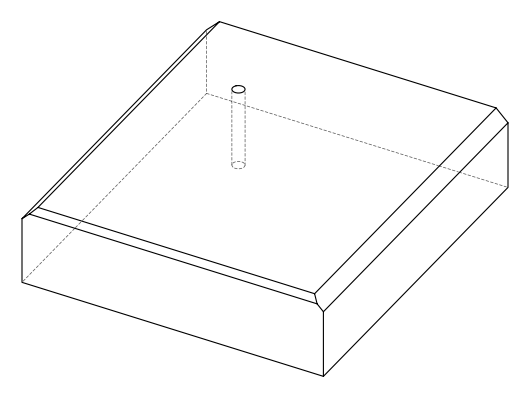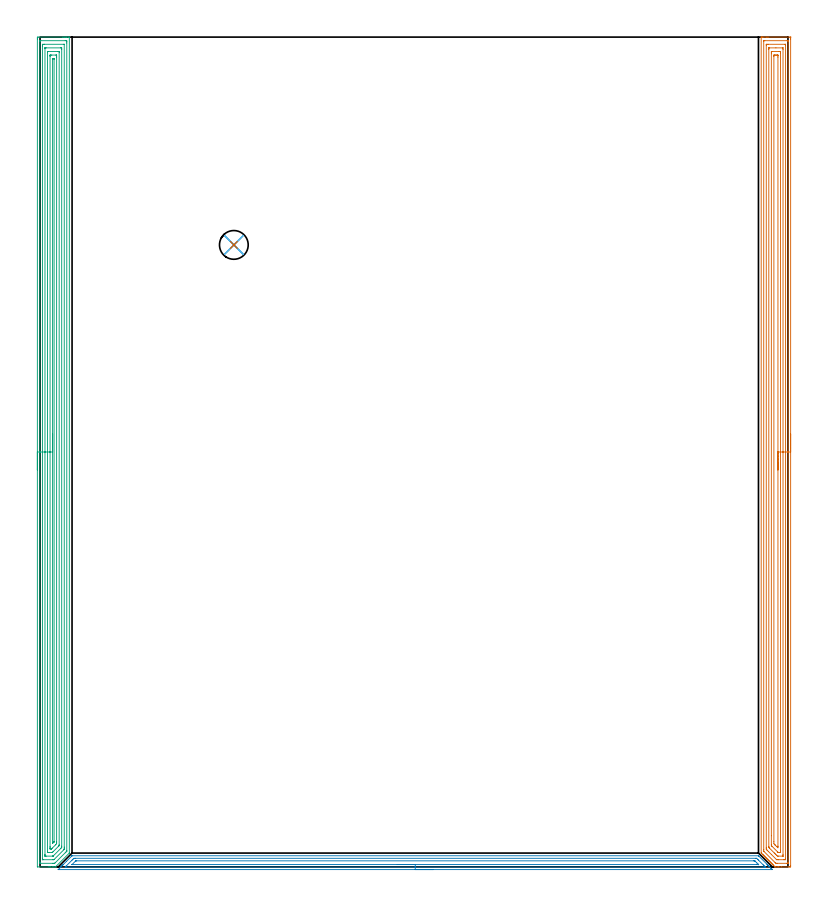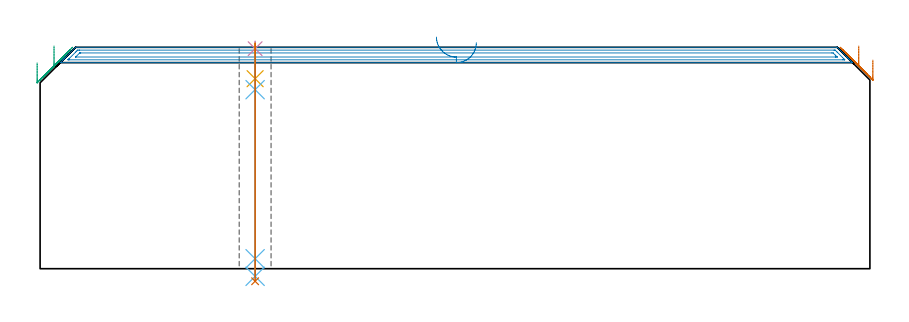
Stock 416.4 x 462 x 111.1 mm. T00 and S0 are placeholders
(PLAN: 7 operations, 4 tool changes, 59.1 min)
(1 AREA_MILL | FG_CHAMFER_SURFACE | UGT0205_001 | 22.41 min | 62134 mm3)
(2 AREA_MILL_1 | FG_CHAMFER_SURFACE_1 | UGT0205_001 | 9.58 min | 11782 mm3)
(3 AREA_MILL_2 | FG_CHAMFER_SURFACE_2 | UGT0205_001 | 26.01 min | 72884 mm3)
(4 SPOT_DRILL | STEP1HOLE | NXT0321_9005460120000 | 0.03 min | 15 mm3)
(5 DRILL_BLIND_HOLE_INTO_CENTER | STEP1HOLE | NXT0301_076 | 0.07 min | 1239 mm3)
(6 GUN_DRILL_THROUGH_HOLE | STEP1HOLE | UGT0307_007 | 0.55 min | 7528 mm3)
(7 DRILL_TO_ENLARGE_THROUGH_HOLE | STEP1HOLE | UGT0301_006 | 0.48 min | 13491 mm3)
(TOOL UGT0205_001 | Chamfer Mill 20 x 3 x 45 deg. | D20 FL50 Z2)
(TOOL NXT0321_9005460120000 | NC Spot Drill, 142deg, 12mm, Carbide, Uncoated | D12 PA142 FL30 Z2)
(TOOL NXT0301_076 | Carbide Drill 10.5mm [860.1-1050-032A1-MM 2214] | D10.5 PA140 FL55 Z2)
(TOOL UGT0307_007 | Gun Drill 10 mm | D10 PA130 FL24 Z1)
(TOOL UGT0301_006 | Twist Drill 16 mm | D16 PA118 FL120 Z2)
(OP 1 AREA_MILL)
G17 G21 G94 G90
T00 M6
G54
G17 G0 G90 X417.9 Y241. S1061 M3
G43 Z121.1 H0
Z104.7
G94 G1 Y240.962 Z103.828 F250.
Y240.848 Z102.964
Y240.659 Z102.112
Y240.397 Z101.28
Y240.063 Z100.474
Y239.66 Z99.7
Y239.191 Z98.964
Y238.66 Z98.272
Y238.071 Z97.629
Y237.428 Z97.04
Y236.736 Z96.508
Y236. Z96.04
Y235.226 Z95.637
Y234.42 Z95.303
Y233.588 Z95.041
Y232.736 Z94.852
Y231.872 Z94.738
Y231. Z94.7
Y0.613
X417.897 Y0.005 Z94.701
X417.896 Y0.003 Z94.702
X417.289 Y0. Z95.308
X417.009 Z95.588
X412.825 Z99.77
X411.372 Z101.225
X411.039 Z101.556
X410.374 Z102.225
X409.254 Y0.001 Z103.345
X409.207 Y0.003 Z103.39
X409.184 Y0.017 Z103.413
X409.039 Y0.16 Z103.56
X408.574 Y0.626 Z104.026
X408.361 Y0.838 Z104.236
X408.289 Y0.91 Z104.31
X408.135 Y1.065 Z104.464
X408.063 Y1.135 Z104.533
X407.992 Y1.208 Z104.608
X407.837 Y1.362 Z104.762
X407.766 Y1.433 Z104.831
X407.694 Y1.506 Z104.905
X407.54 Y1.66 Z105.06
X407.468 Y1.73 Z105.128
X407.396 Y1.803 Z105.203
X407.242 Y1.958 Z105.357
X407.17 Y2.028 Z105.426
X407.099 Y2.101 Z105.501
X406.944 Y2.255 Z105.655
X406.873 Y2.326 Z105.724
X406.801 Y2.399 Z105.798
X406.647 Y2.553 Z105.952
X406.575 Y2.623 Z106.021
X406.503 Y2.696 Z106.096
X406.349 Y2.85 Z106.25
X406.277 Y2.921 Z106.319
X406.206 Y2.994 Z106.393
X406.052 Y3.148 Z106.547
X405.98 Y3.218 Z106.616
X405.908 Y3.292 Z106.691
X405.754 Y3.445 Z106.845
X405.682 Y3.516 Z106.914
X405.61 Y3.589 Z106.989
X405.457 Y3.743 Z107.143
X405.385 Y3.814 Z107.212
X405.313 Y3.887 Z107.286
X405.159 Y4.041 Z107.44
X405.087 Y4.111 Z107.509
X405.015 Y4.185 Z107.584
X404.861 Y4.338 Z107.738
X404.789 Y4.409 Z107.807
X404.717 Y4.482 Z107.882
X404.564 Y4.636 Z108.035
X404.492 Y4.707 Z108.105
X404.42 Y4.78 Z108.179
X404.266 Y4.933 Z108.333
X404.194 Y5.004 Z108.402
X404.122 Y5.078 Z108.477
X403.969 Y5.231 Z108.63
X403.897 Y5.302 Z108.7
X403.824 Y5.375 Z108.775
X403.671 Y5.528 Z108.928
X403.599 Y5.599 Z108.997
X403.527 Y5.673 Z109.072
X403.374 Y5.826 Z109.225
X403.301 Y5.897 Z109.295
X403.229 Y5.971 Z109.37
X403.076 Y6.123 Z109.523
X403.004 Y6.195 Z109.593
X402.931 Y6.268 Z109.668
X402.778 Y6.421 Z109.821
X402.706 Y6.492 Z109.89
X402.634 Y6.566 Z109.965
X402.481 Y6.719 Z110.118
X402.408 Y6.79 Z110.188
X402.336 Y6.864 Z110.263
X402.166 Y7.034 Z110.434
X401.991 Y7.209 Z110.609
X401.766 Y7.433 Z110.833
X401.539 Y7.663 Z111.059
X401.506 Y7.705 Z111.092
X401.5 Y7.756 Z111.1
Y461.834
X401.503 Y461.99 Z111.088
X401.532 Y461.995 Z111.059
X401.56 Y461.997 Z111.031
X401.955 Y462. Z110.644
X402.339 Z110.261
X403.004 Z109.591
X404.229 Z108.368
X404.789 Z107.805
X405.402 Z107.193
X417.289 Y461.999 Z95.308
X417.895 Y461.997 Z94.702
X417.897 Y461.995 Z94.701
X417.899 Y461.387
X417.9 Y460.776 Z94.7
Y231.
X416.486 Z96.114
Y2.309
X416.485 Y2.22 Z96.115
X416.48 Y2.041 Z96.12
X416.477 Y2.008 Z96.123
X416.47 Y2.005 Z96.13
X416.446 Y2.002 Z96.154
X416.396 Y2. Z96.204
X415.902 Z96.698
X410.545 Z102.055
X410.146 Y2.004 Z102.454
X409.642 Y2.01 Z102.958
X409.254 Y2.396 Z103.346
X403.004 Y8.646 Z109.596
X402.921 Y8.732 Z109.679
X402.915 Y9.542 Z109.685
Y9.632
X402.914 Y459.691 Z109.686
X402.915 Y459.78 Z109.685
X402.92 Y459.958 Z109.68
X402.923 Y459.992 Z109.677
X402.93 Y459.995 Z109.67
X402.954 Y459.998 Z109.646
X403.004 Y459.999 Z109.596
X403.498 Y460. Z109.102
X415.998 Y459.999 Z96.602
X416.396 Y459.994 Z96.204
X416.452 Y459.99 Z96.148
X416.479 Y459.981 Z96.121
X416.482 Y459.869 Z96.118
X416.485 Y459.691 Z96.115
X416.486 Y231. Z96.114
X415.072 Z97.528
X415.071 Y4.617 Z97.529
X415.069 Y4.185 Z97.531
X415.067 Y4.07 Z97.533
X415.065 Y4.021 Z97.535
X414.979 Y4.01 Z97.621
X414.793 Y4.002 Z97.807
X414.611 Y4.001 Z97.989
X413.902 Y4. Z98.698
X411.224 Z101.376
X411.039 Z101.561
X410.328 Y4.003 Z102.272
X410.146 Y4.01 Z102.454
X410.091 Y4.02 Z102.509
X410.033 Y4.074 Z102.567
X409.917 Y4.185 Z102.683
X407.236 Y6.864 Z105.364
X405.45 Y8.649 Z107.15
X404.789 Y9.311 Z107.811
X404.561 Y9.542 Z108.039
X404.336 Y9.778 Z108.264
X404.332 Y10. Z108.268
X404.33 Y10.435 Z108.27
X404.329 Y10.896 Z108.271
Y457.383
X404.331 Y457.815 Z108.269
X404.333 Y457.93 Z108.267
X404.335 Y457.979 Z108.265
X404.421 Y457.99 Z108.179
X404.607 Y457.998 Z107.993
X404.789 Y457.999 Z107.811
X405.498 Y458. Z107.102
X414.795 Y457.999 Z97.805
X414.918 Y457.996 Z97.682
X415.016 Y457.991 Z97.584
X415.065 Y457.986 Z97.535
X415.066 Y457.968 Z97.534
X415.069 Y457.815 Z97.531
X415.071 Y457.355 Z97.529
X415.072 Y231. Z97.528
X413.657 Z98.943
Y6.864
X413.652 Y6.036 Z98.948
X413.651 Y6.013 Z98.949
X413.633 Y6.009 Z98.967
X413.58 Y6.004 Z99.02
X413.473 Y6.001 Z99.127
X411.01 Y6. Z101.59
X410.58 Y6.01 Z102.02
X410.146 Y6.414 Z102.454
X409.688 Y6.864 Z102.912
X409.254 Y7.295 Z103.346
X408.792 Y7.757 Z103.808
X406.113 Y10.435 Z106.487
X405.96 Y10.591 Z106.64
X405.838 Y10.717 Z106.762
X405.76 Y10.801 Z106.84
X405.75 Y10.853 Z106.85
X405.743 Y11.267 Z106.857
Y11.328
Y455.136
X405.748 Y455.964 Z106.852
X405.749 Y455.987 Z106.851
X405.767 Y455.99 Z106.833
X405.82 Y455.995 Z106.78
X405.928 Y455.998 Z106.672
X409.7 Y456. Z102.9
X413.478 Y455.999 Z99.122
X413.582 Y455.996 Z99.018
X413.633 Y455.991 Z98.967
X413.651 Y455.988 Z98.949
X413.657 Y455.136 Z98.943
Y231.
X412.243 Z100.357
Y9.231
X412.242 Y8.649 Z100.358
X412.241 Y8.341 Z100.359
X412.236 Y8.029 Z100.364
X412.231 Y8.009 Z100.369
X412.216 Y8.006 Z100.384
X412.176 Y8.003 Z100.424
X412.094 Y8.001 Z100.506
X411.932 Y8. Z100.668
X411.688 Y8.001 Z100.912
X411.039 Y8.01 Z101.561
X410.999 Y8.015 Z101.601
X410.956 Y8.053 Z101.644
X410.868 Y8.135 Z101.732
X410.694 Y8.305 Z101.906
X407.468 Y11.531 Z105.132
X407.296 Y11.705 Z105.304
X407.212 Y11.794 Z105.388
X407.172 Y11.838 Z105.428
X407.164 Y11.911 Z105.436
X407.16 Y12.221 Z105.44
X407.158 Y12.531 Z105.442
X407.157 Y17.37 Z105.443
Y452.768
X407.158 Y453.35 Z105.442
X407.159 Y453.659 Z105.441
X407.164 Y453.971 Z105.436
X407.169 Y453.991 Z105.431
X407.184 Y453.994 Z105.416
X407.224 Y453.997 Z105.376
X407.306 Y453.999 Z105.294
X407.468 Y454. Z105.132
X411.283 Z101.317
X411.932 Y453.998 Z100.668
X412.179 Y453.996 Z100.421
X412.227 Y453.99 Z100.373
X412.236 Y453.977 Z100.364
X412.239 Y453.937 Z100.361
X412.242 Y453.35 Z100.358
X412.243 Y453.039 Z100.357
Y231.
X410.829 Z101.771
X410.828 Y11.539 Z101.772
X410.827 Y11.328 Z101.773
X410.822 Y10.653 Z101.778
X410.146 Y11.302 Z102.454
X410.119 Y11.328 Z102.481
X409.254 Y12.194 Z103.346
X409.227 Y12.221 Z103.373
X408.578 Y12.897 Z104.022
X408.571 Y14.007 Z104.029
Y451.354
X408.573 Y451.564 Z104.027
X408.576 Y451.905 Z104.024
X408.578 Y451.982 Z104.022
X408.673 Y451.99 Z103.927
X408.821 Y451.997 Z103.779
X409.254 Y451.999 Z103.346
X409.711 Y452. Z102.889
X410.146 Z102.454
X410.606 Y451.998 Z101.994
X410.78 Y451.993 Z101.82
X410.815 Y451.99 Z101.785
X410.822 Y451.929 Z101.778
X410.826 Y451.778 Z101.774
X410.828 Y451.564 Z101.772
X410.829 Y450.882 Z101.771
Y231.
Y230.128 Z101.809
Y229.263 Z101.923
Y228.412 Z102.112
Y227.58 Z102.374
Y226.774 Z102.708
Y226. Z103.111
Y225.264 Z103.58
Y224.572 Z104.111
Y223.929 Z104.7
Y223.34 Z105.343
Y222.808 Z106.035
Y222.34 Z106.771
Y221.937 Z107.545
Y221.603 Z108.351
Y221.341 Z109.183
Y221.152 Z110.035
Y221.038 Z110.9
Y221. Z111.771
G0 Z121.1
M5
M2
(OP 2 AREA_MILL_1)
G17 G21 G94 G90
T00 M6
G54
G17 G0 G90 X218.9 Y-1.5 S1061 M3
G43 Z121.1 H0
Z113.4
G94 G1 X218.862 Z112.528 F250.
X218.748 Z111.663
X218.559 Z110.812
X218.297 Z109.98
X217.963 Z109.174
X217.56 Z108.4
X217.092 Z107.664
X216.56 Z106.972
X215.971 Z106.329
X215.328 Z105.74
X214.636 Z105.208
X213.9 Z104.74
X213.126 Z104.337
X212.32 Z104.003
X211.488 Z103.741
X210.636 Z103.552
X209.772 Z103.438
X208.9 Z103.4
X10.127
X10.105 Y-1.498
X10.102 Y-1.497 Z103.401
X11.156 Y-0.443 Z104.455
X11.324 Y-0.273 Z104.621
X11.489 Y-0.11 Z104.788
X11.602 Y0.003 Z104.901
X11.762 Y0.164 Z105.059
X11.917 Y0.318 Z105.216
X12.049 Y0.45 Z105.348
X12.199 Y0.601 Z105.497
X12.345 Y0.747 Z105.644
X12.495 Y0.896 Z105.794
X12.636 Y1.038 Z105.934
X12.774 Y1.175 Z106.073
X12.941 Y1.343 Z106.24
X14.727 Y3.128 Z108.026
X17.606 Y6.006 Z110.905
X17.777 Y6.175 Z111.072
X17.805 Y6.195 Z111.091
X17.852 Y6.2 Z111.1
X399.948
X399.995 Y6.195 Z111.091
X400.023 Y6.175 Z111.072
X400.194 Y6.006 Z110.905
X404.726 Y1.476 Z106.372
X404.858 Y1.343 Z106.24
X405.026 Y1.175 Z106.073
X405.164 Y1.038 Z105.934
X405.305 Y0.896 Z105.794
X405.455 Y0.746 Z105.644
X405.601 Y0.601 Z105.497
X405.751 Y0.45 Z105.348
X405.883 Y0.318 Z105.216
X406.038 Y0.164 Z105.059
X406.542 Y-0.342 Z104.558
X406.793 Y-0.592 Z104.306
X406.912 Y-0.71 Z104.186
X407.474 Y-1.273 Z103.626
X407.607 Y-1.406 Z103.492
X407.686 Y-1.487 Z103.411
Y-1.495 Z103.403
Y-1.499 Z103.399
X208.9 Y-1.5 Z103.4
Y-0.086 Z104.814
X14.69 Y-0.085 Z104.815
X14.281 Y-0.084 Z104.816
X14.085 Y-0.082 Z104.818
X13.983 Y-0.078 Z104.822
X14.029 Y-0.027 Z104.873
X14.092 Y0.039 Z104.939
X14.281 Y0.231 Z105.131
X14.468 Y0.418 Z105.318
X17.852 Y3.802 Z108.702
X18.149 Y4.099 Z108.999
X18.444 Y4.393 Z109.293
X18.744 Y4.688 Z109.588
X18.845 Y4.779 Z109.679
X18.941 Y4.781 Z109.681
X19.637 Y4.785 Z109.685
X19.829 Y4.786 Z109.686
X398.355 Y4.785 Z109.685
X398.705 Y4.782 Z109.682
X398.88 Y4.779 Z109.679
X398.963 Y4.775 Z109.675
X399.056 Y4.689 Z109.589
X399.651 Y4.099 Z108.999
X399.948 Y3.802 Z108.702
X402.627 Y1.124 Z106.024
X403.149 Y0.601 Z105.501
X403.519 Y0.228 Z105.128
X403.769 Y-0.031 Z104.869
X403.809 Y-0.079 Z104.821
X403.724 Y-0.081 Z104.819
X403.519 Y-0.084 Z104.816
X403.328 Y-0.085 Z104.815
X402.627 Y-0.086 Z104.814
X208.9
Y1.328 Z106.228
X18.002 Y1.329 Z106.229
X17.866 Y1.33 Z106.23
X17.852 Y1.332 Z106.232
X17.848 Y1.334 Z106.234
Y1.341 Z106.241
X17.852 Y1.351 Z106.251
X19.681 Y3.182 Z108.082
X19.724 Y3.224 Z108.124
X19.814 Y3.311 Z108.211
X19.853 Y3.346 Z108.246
X19.87 Y3.36 Z108.26
X19.929 Y3.365 Z108.265
X20.229 Y3.37 Z108.27
X20.38 Y3.371 Z108.271
X397.27
X397.917 Y3.365 Z108.265
X397.97 Y3.319 Z108.219
X398.073 Y3.224 Z108.124
X398.163 Y3.137 Z108.037
X399.056 Y2.245 Z107.145
X399.823 Y1.476 Z106.376
X399.948 Y1.347 Z106.247
X399.949 Y1.333 Z106.233
X399.948
X399.206 Y1.329 Z106.229
X399.056
X208.9 Y1.328 Z106.228
X208.028 Z106.266
X207.164 Z106.38
X206.312 Z106.569
X205.48 Z106.831
X204.674 Z107.165
X203.9 Z107.568
X203.164 Z108.037
X202.472 Z108.568
X201.829 Z109.157
X201.24 Z109.801
X200.708 Z110.493
X200.24 Z111.228
X199.837 Z112.002
X199.503 Z112.808
X199.241 Z113.64
X199.052 Z114.492
X198.938 Z115.357
X198.9 Z116.228
G0 Z121.1
M5
M2
(OP 3 AREA_MILL_2)
G17 G21 G94 G90
T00 M6
G54
G17 G0 G90 X-1.5 Y221. S1061 M3
G43 Z121.1 H0
Z103.3
G94 G1 Y221.038 Z102.428 F250.
Y221.152 Z101.564
Y221.341 Z100.712
Y221.603 Z99.88
Y221.937 Z99.074
Y222.34 Z98.3
Y222.808 Z97.564
Y223.34 Z96.872
Y223.929 Z96.229
Y224.572 Z95.64
Y225.264 Z95.108
Y226. Z94.64
Y226.774 Z94.237
Y227.58 Z93.903
Y228.412 Z93.641
Y229.263 Z93.452
Y230.128 Z93.338
Y231. Z93.3
Y460.995
X-1.499 Y461.387 Z93.301
X-1.495 Y461.882 Z93.303
X-1.492 Y461.991 Z93.306
X-1.004 Y462. Z93.793
X12.543 Z107.338
X13.15 Z107.944
X13.705 Z108.502
X14.035 Z108.831
X14.59 Z109.386
X14.919 Z109.714
X15.931 Z110.73
X16.281 Y461.993 Z111.072
X16.297 Y461.991 Z111.088
X16.3 Y461.834 Z111.1
Y7.757
X16.294 Y7.705 Z111.092
X16.282 Y7.681 Z111.08
X8.727 Y0.127 Z103.525
X8.61 Y0.01 Z103.405
X8.398 Y0. Z103.197
X7.616 Z102.416
X6.958 Z101.753
X5.744 Z100.541
X5.188 Z99.983
X4.581 Z99.377
X-1.283 Y0.001 Z93.515
X-1.492 Y0.01 Z93.306
X-1.499 Y0.22 Z93.299
X-1.5 Y231. Z93.3
X-0.086 Z94.714
Y459.601
X-0.084 Y459.816 Z94.716
X-0.082 Y459.923 Z94.718
X-0.079 Y459.974 Z94.721
X-0.073 Y459.99 Z94.727
X-0.024 Y459.992 Z94.776
X0.372 Y459.999 Z95.172
X14.035 Y460. Z108.835
X14.526 Y459.999 Z109.326
X14.763 Y459.993 Z109.563
X14.868 Y459.99 Z109.668
X14.884 Y459.637 Z109.684
X14.885 Y459.601 Z109.685
X14.886 Y458.742 Z109.686
X14.885 Y9.113 Z109.685
X14.884 Y8.898 Z109.684
X14.881 Y8.791 Z109.681
X14.879 Y8.742 Z109.679
X14.855 Y8.714 Z109.655
X14.797 Y8.65 Z109.597
X14.415 Y8.265 Z109.215
X14.035 Y7.884 Z108.835
X8.548 Y2.399 Z103.348
X8.188 Y2.05 Z102.988
X8.137 Y2.01 Z102.937
X8.04 Y2.007 Z102.84
X7.842 Y2.003 Z102.642
X7.352 Y2. Z102.152
X6.958 Z101.758
X0.274 Y2.001 Z95.074
X0.037 Y2.007 Z94.837
X-0.068 Y2.01 Z94.732
X-0.084 Y2.363 Z94.716
X-0.085 Y2.399 Z94.715
X-0.086 Y3.258 Z94.714
Y231.
X1.328 Z96.128
X1.329 Y456.922 Z96.129
X1.33 Y457.246 Z96.13
X1.334 Y457.815 Z96.134
X1.335 Y457.969 Z96.135
X1.476 Y457.991 Z96.276
X1.65 Y457.994 Z96.45
X2.352 Y458. Z97.152
X2.535 Z97.335
X13.15 Y457.999 Z107.95
X13.333 Y457.997 Z108.133
X13.454 Y457.992 Z108.254
X13.466 Y457.988 Z108.266
X13.468 Y457.984 Z108.268
X13.47 Y457.963 Z108.27
X13.471 Y457.923 Z108.271
Y457.815
Y11.004
X13.47 Y10.435 Z108.27
X13.469 Y10.114 Z108.269
X13.464 Y9.828 Z108.264
X13.454 Y9.766 Z108.254
X13.4 Y9.707 Z108.2
X13.243 Y9.543 Z108.043
X7.842 Y4.142 Z102.642
X7.746 Y4.053 Z102.546
X7.707 Y4.018 Z102.507
X7.666 Y4.01 Z102.466
X7.491 Y4.006 Z102.291
X7.14 Y4.001 Z101.94
X1.65 Z96.45
X1.467 Y4.003 Z96.267
X1.346 Y4.008 Z96.146
X1.334 Y4.012 Z96.134
X1.332 Y4.016 Z96.132
X1.33 Y4.037 Z96.13
X1.328 Y4.509 Z96.128
Y231.
X2.743 Z97.543
X2.744 Y455.818 Z97.544
X2.746 Y455.917 Z97.546
X2.75 Y455.974 Z97.55
X2.755 Y455.99 Z97.555
X2.778 Y455.993 Z97.578
X2.991 Y455.997 Z97.791
X3.419 Y456. Z98.219
X11.41 Z106.21
X11.816 Y455.995 Z106.616
X12.018 Y455.99 Z106.818
X12.051 Y455.98 Z106.851
X12.054 Y455.946 Z106.854
X12.055 Y455.89 Z106.855
X12.057 Y455.347 Z106.857
Y455.136
Y11.539
X12.056 Y11.328 Z106.856
X12.053 Y10.987 Z106.853
X12.05 Y10.821 Z106.85
X11.972 Y10.732 Z106.772
X11.685 Y10.435 Z106.485
X7.533 Y6.282 Z102.333
X7.34 Y6.091 Z102.14
X7.269 Y6.025 Z102.069
X7.249 Y6.01 Z102.049
X7.225 Y6.005 Z102.025
X7.172 Y6.002 Z101.972
X6.958 Y6. Z101.758
X3.39 Z98.19
X2.984 Y6.005 Z97.784
X2.782 Y6.01 Z97.582
X2.749 Y6.02 Z97.549
X2.746 Y6.054 Z97.546
X2.745 Y6.11 Z97.545
X2.743 Y6.653 Z97.543
Y6.864
Y231.
X4.157 Z98.957
Y453.498
X4.159 Y453.647 Z98.959
X4.164 Y453.943 Z98.964
X4.169 Y453.991 Z98.969
X4.184 Y453.994 Z98.984
X4.223 Y453.997 Z99.023
X4.304 Y453.999 Z99.104
X4.545 Y454. Z99.345
X9.853 Z104.653
X10.496 Y453.993 Z105.296
X10.588 Y453.99 Z105.388
X10.636 Y453.984 Z105.436
X10.643 Y453.35 Z105.443
X10.642 Y12.221 Z105.442
X10.641 Y12.075 Z105.441
X10.636 Y11.926 Z105.436
X10.632 Y11.842 Z105.432
X10.598 Y11.804 Z105.398
X10.496 Y11.697 Z105.296
X10.314 Y11.513 Z105.114
X10.13 Y11.328 Z104.93
X7.451 Y8.65 Z102.251
X7.203 Y8.402 Z102.003
X6.958 Y8.158 Z101.758
X6.823 Y8.03 Z101.623
X6.803 Y8.013 Z101.603
X6.776 Y8.008 Z101.576
X6.714 Y8.002 Z101.514
X5.188 Y8. Z99.988
X4.947 Z99.747
X4.304 Y8.007 Z99.104
X4.212 Y8.01 Z99.012
X4.164 Y8.016 Z98.964
X4.157 Y8.65 Z98.957
Y231.
X5.571 Z100.371
Y451.178
X5.573 Y451.565 Z100.373
X5.575 Y451.818 Z100.375
X5.578 Y451.943 Z100.378
X5.586 Y451.99 Z100.386
X5.646 Y451.995 Z100.446
X6.073 Y451.998 Z100.873
X6.526 Y452. Z101.326
X8.727 Y451.999 Z103.527
X9.185 Y451.996 Z103.985
X9.219 Y451.99 Z104.019
X9.222 Y451.958 Z104.022
X9.226 Y451.565 Z104.026
X9.228 Y451.058 Z104.028
X9.229 Y450.672 Z104.029
X9.228 Y14.007 Z104.028
X9.226 Y13.504 Z104.026
X9.222 Y13.114 Z104.022
X9.212 Y12.872 Z104.012
X8.651 Y12.298 Z103.451
X6.788 Y10.435 Z101.588
X6.425 Y10.08 Z101.225
X6.374 Y10.034 Z101.174
X6.341 Y10.01 Z101.141
X6.288 Y10.008 Z101.088
X6.073 Y10.004 Z100.873
X5.615 Z100.415
X5.581 Y10.01 Z100.381
X5.578 Y10.042 Z100.378
X5.574 Y10.435 Z100.374
X5.571 Y10.942 Z100.371
Y11.328
Y231.
X6.985 Z101.785
X6.986 Y449.75 Z101.786
Y449.779
X6.992 Y449.978 Z101.792
X7.181 Y449.991 Z101.981
X7.29 Y449.995 Z102.09
X7.624 Y449.999 Z102.424
X7.734 Y449.994 Z102.534
X7.755 Y449.991 Z102.555
X7.808 Y449.972 Z102.608
X7.814 Y449.807 Z102.614
Y449.779
Y13.996
X7.81 Y13.944 Z102.61
X7.808 Y13.922 Z102.608
X7.782 Y13.891 Z102.582
X7.678 Y13.78 Z102.478
X7.552 Y13.65 Z102.352
X7.432 Y13.529 Z102.232
X7.017 Y13.114 Z101.817
X6.987 Y13.085 Z101.787
X6.985 Y13.185 Z101.785
Y231.
Y231.872 Z101.823
Y232.736 Z101.937
Y233.588 Z102.126
Y234.42 Z102.388
Y235.226 Z102.722
Y236. Z103.125
Y236.736 Z103.594
Y237.428 Z104.125
Y238.071 Z104.714
Y238.66 Z105.357
Y239.191 Z106.05
Y239.66 Z106.785
Y240.063 Z107.559
Y240.397 Z108.365
Y240.659 Z109.197
Y240.848 Z110.049
Y240.962 Z110.914
Y241. Z111.785
G0 Z121.1
M5
M2
(OP 4 SPOT_DRILL)
G17 G21 G94 G90
T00 M6
G54
G17 G0 G90 X107.9 Y346.3 S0 M3
G43 Z121.1 H0
G94 G81 G98 Z110.411 F250. R114.1
G80
M5
M2
(OP 5 DRILL_BLIND_HOLE_INTO_CENTER)
G17 G21 G94 G90
T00 M6
G54
G17 G0 G90 X107.9 Y346.3 S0 M3
G43 Z121.1 H1
G94 G81 G98 Z95.35 F250. R113.1
G80
M5
M2
(OP 6 GUN_DRILL_THROUGH_HOLE)
G17 G21 G94 G90
T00 M6
G54
G17 G0 G90 X107.9 Y346.3 M8
G43 Z121.1 H0
Z107.37
S716 M3
G94 G1 Z89.838 F125. M26
G4 X.084
Z5. F250.
G4 X.084
Z-3.832 F125.
G4 X.084
M5
M9
G0 Z107.37
Z121.1
M2
(OP 7 DRILL_TO_ENLARGE_THROUGH_HOLE)
G17 G21 G94 G90
T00 M6
G54
G17 G0 G90 X107.9 Y346.3 S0 M3
G43 Z121.1 H0
G94 G73 G98 Z-6.307 F250. Q14.676 R113.1
G80
M5
M2
